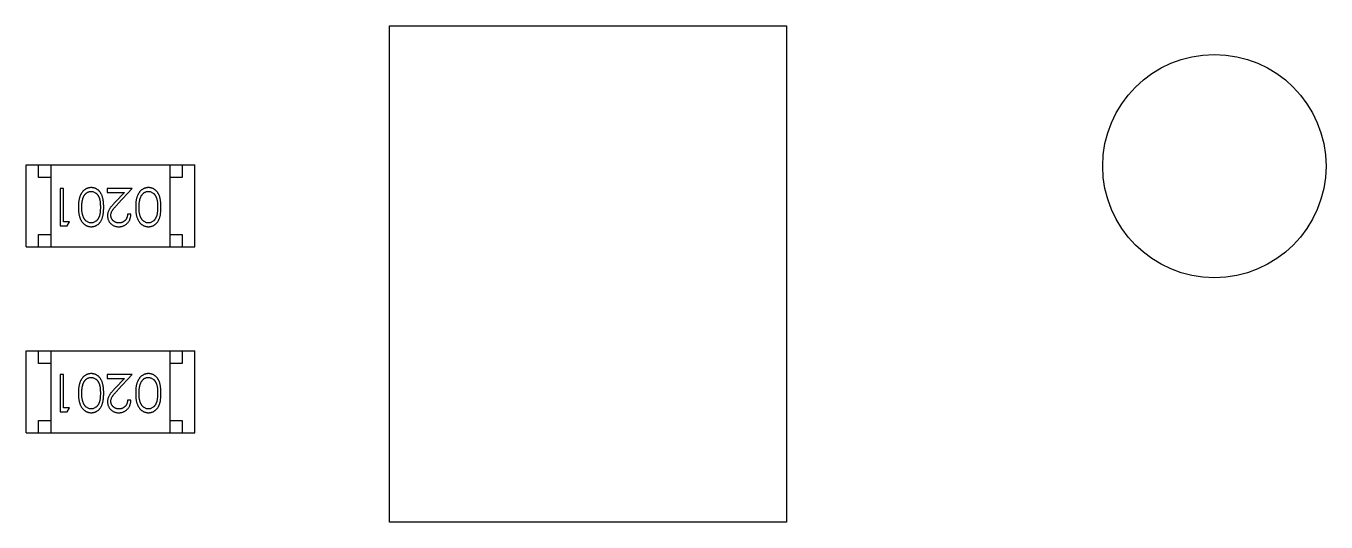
# Model space of a CAD drawing. Header units: millimetres. Extents: x 563 to 681, y 173 to 284.
# Drawn here: x 648.67 to 653.91, y 186.28 to 188.28 of the extents above; entities that cross this region are included whole.
import ezdxf

# ---------------------------------------------------------------- set-up
doc = ezdxf.new("R2010")
doc.units = ezdxf.units.MM
doc.header["$LTSCALE"] = 30.734
doc.layers.get('0').update_dxf_attribs({"linetype": 'CONTINUOUS'})

msp = doc.modelspace()

# ---------------------------------------------------------------- linework, layer by layer
at = {"linetype": 'Continuous'}
for p, q in [((650.1305, 186.2804), (650.1305, 188.2804)), ((650.1305, 188.2804), (651.7305, 188.2804)), ((651.7305, 188.2804), (651.7305, 186.2804)), ((648.6656, 187.3901), (648.6656, 187.7201)), ((648.6656, 187.7201), (649.3456, 187.7201)), ((648.7156, 187.6701), (648.7156, 187.7201)), ((648.7656, 187.7201), (648.7656, 187.3901)), ((649.2456, 187.7201), (649.2456, 187.3901)), ((649.2956, 187.7201), (649.2956, 187.6701)), ((649.3456, 187.3901), (649.3456, 187.7201)), ((648.7656, 187.6701), (648.7156, 187.6701)), ((649.2956, 187.6701), (649.2456, 187.6701)), ((648.8037, 187.6248), (648.8037, 187.4748)), ((648.8172, 187.6248), (648.8037, 187.6248)), ((648.8172, 187.4902), (648.8172, 187.6248)), ((648.9922, 187.6248), (648.9922, 187.6095)), ((649.0941, 187.6248), (648.9922, 187.6248)), ((648.9922, 187.6095), (649.062, 187.6095)), ((649.062, 187.6095), (649.0245, 187.5694)), ((649.036, 187.5628), (649.0941, 187.6248)), ((648.8403, 187.4902), (648.8172, 187.4902)), ((648.8315, 187.4748), (648.8403, 187.4902)), ((649.0884, 187.521), (649.0749, 187.521)), ((648.7156, 187.3901), (648.7156, 187.4401)), ((648.7156, 187.4401), (648.7656, 187.4401)), ((648.8037, 187.4748), (648.8315, 187.4748)), ((649.2456, 187.4401), (649.2956, 187.4401)), ((649.2956, 187.4401), (649.2956, 187.3901)), ((648.6656, 187.3901), (649.3456, 187.3901)), ((648.6656, 186.6401), (648.6656, 186.9701)), ((648.6656, 186.9701), (649.3456, 186.9701)), ((648.7156, 186.9201), (648.7156, 186.9701)), ((648.7656, 186.9701), (648.7656, 186.6401)), ((649.2456, 186.9701), (649.2456, 186.6401)), ((649.2956, 186.9701), (649.2956, 186.9201)), ((649.3456, 186.6401), (649.3456, 186.9701)), ((648.7656, 186.9201), (648.7156, 186.9201)), ((649.2956, 186.9201), (649.2456, 186.9201)), ((648.8037, 186.8748), (648.8037, 186.7248)), ((648.8172, 186.8748), (648.8037, 186.8748)), ((648.8172, 186.7402), (648.8172, 186.8748)), ((648.9922, 186.8748), (648.9922, 186.8595)), ((649.0941, 186.8748), (648.9922, 186.8748)), ((648.9922, 186.8595), (649.062, 186.8595)), ((649.062, 186.8595), (649.0245, 186.8194)), ((649.036, 186.8128), (649.0941, 186.8748)), ((649.0884, 186.771), (649.0749, 186.771)), ((648.8037, 186.7248), (648.8315, 186.7248)), ((648.8403, 186.7402), (648.8172, 186.7402)), ((648.8315, 186.7248), (648.8403, 186.7402)), ((648.7156, 186.6901), (648.7656, 186.6901)), ((648.7156, 186.6401), (648.7156, 186.6901)), ((649.2456, 186.6901), (649.2956, 186.6901)), ((649.2956, 186.6901), (649.2956, 186.6401)), ((648.6656, 186.6401), (649.3456, 186.6401)), ((651.7305, 186.2804), (650.1305, 186.2804))]:
    msp.add_line(p, q, dxfattribs=at)
msp.add_circle((653.4555, 187.7154), 0.45, dxfattribs=at)
for points, knots in [([(648.9286, 187.6287), (648.9274, 187.6287), (648.925, 187.6286), (648.9215, 187.6282), (648.9181, 187.6275), (648.9147, 187.6266), (648.9115, 187.6254), (648.9083, 187.624), (648.9052, 187.6222), (648.9022, 187.6202), (648.8993, 187.618), (648.8965, 187.6154), (648.8939, 187.6127), (648.8915, 187.6096), (648.8893, 187.6063), (648.8872, 187.6027), (648.8853, 187.5989), (648.8835, 187.5949), (648.8819, 187.5905), (648.8806, 187.5857), (648.8794, 187.5806), (648.8784, 187.5752), (648.8777, 187.5694), (648.8772, 187.5632), (648.8769, 187.5567), (648.8768, 187.5522), (648.8768, 187.5499)], [0, 0, 0, 0, 0.033824, 0.067298, 0.10028, 0.133019, 0.165736, 0.198792, 0.232372, 0.266409, 0.301016, 0.336196, 0.371972, 0.408574, 0.446394, 0.485225, 0.525372, 0.567224, 0.611081, 0.65775, 0.70702, 0.759235, 0.814484, 0.873227, 0.934937, 1, 1, 1, 1]), ([(648.896, 187.5875), (648.8963, 187.5886), (648.8971, 187.5906), (648.8984, 187.5936), (648.8999, 187.5963), (648.9015, 187.5988), (648.9033, 187.6011), (648.9051, 187.6033), (648.9071, 187.6052), (648.9099, 187.6074), (648.9136, 187.6098), (648.9183, 187.6118), (648.9232, 187.6131), (648.9265, 187.6132), (648.9281, 187.6133)], [0, 0, 0, 0, 0.075949, 0.148549, 0.218996, 0.286119, 0.351826, 0.416074, 0.478265, 0.540325, 0.660405, 0.774606, 0.887187, 1, 1, 1, 1]), ([(648.9281, 187.6133), (648.9298, 187.6132), (648.9331, 187.6131), (648.938, 187.6117), (648.9427, 187.6097), (648.9465, 187.6073), (648.9493, 187.605), (648.9514, 187.6031), (648.9533, 187.6009), (648.955, 187.5986), (648.9567, 187.5961), (648.9581, 187.5934), (648.9595, 187.5905), (648.9607, 187.5874), (648.9618, 187.584), (648.9628, 187.5802), (648.9635, 187.5761), (648.9642, 187.5715), (648.9647, 187.5666), (648.965, 187.5614), (648.9653, 187.5557), (648.9653, 187.5518), (648.9653, 187.5498)], [0, 0, 0, 0, 0.060034, 0.120278, 0.182348, 0.247919, 0.281641, 0.315701, 0.350322, 0.385703, 0.421819, 0.459196, 0.497866, 0.538301, 0.58121, 0.628183, 0.679403, 0.734699, 0.794074, 0.858416, 0.927049, 1, 1, 1, 1]), ([(648.9787, 187.5499), (648.9787, 187.5523), (648.9787, 187.5569), (648.9784, 187.5637), (648.9779, 187.57), (648.9772, 187.576), (648.9763, 187.5815), (648.9752, 187.5867), (648.9739, 187.5914), (648.9724, 187.5957), (648.9707, 187.5997), (648.9688, 187.6034), (648.9668, 187.6069), (648.9646, 187.6101), (648.9623, 187.6131), (648.9599, 187.6158), (648.9572, 187.6183), (648.9544, 187.6204), (648.9515, 187.6224), (648.9485, 187.6241), (648.9454, 187.6255), (648.9422, 187.6266), (648.9389, 187.6276), (648.9356, 187.6282), (648.9321, 187.6286), (648.9298, 187.6287), (648.9286, 187.6287)], [0, 0, 0, 0, 0.068113, 0.132564, 0.193427, 0.250218, 0.303569, 0.353576, 0.400235, 0.443586, 0.484619, 0.524292, 0.56238, 0.599049, 0.63494, 0.669782, 0.704009, 0.737842, 0.771098, 0.803896, 0.836415, 0.868639, 0.900715, 0.933378, 0.966213, 1, 1, 1, 1]), ([(649.1594, 187.6287), (649.1582, 187.6287), (649.1558, 187.6286), (649.1523, 187.6282), (649.1488, 187.6275), (649.1455, 187.6266), (649.1422, 187.6254), (649.139, 187.624), (649.136, 187.6222), (649.1329, 187.6202), (649.13, 187.618), (649.1273, 187.6154), (649.1247, 187.6127), (649.1223, 187.6096), (649.1201, 187.6063), (649.118, 187.6027), (649.1161, 187.5989), (649.1143, 187.5949), (649.1127, 187.5905), (649.1113, 187.5857), (649.1102, 187.5806), (649.1092, 187.5752), (649.1085, 187.5694), (649.108, 187.5632), (649.1077, 187.5567), (649.1076, 187.5522), (649.1076, 187.5499)], [0, 0, 0, 0, 0.033824, 0.067298, 0.10028, 0.133019, 0.165736, 0.198792, 0.232372, 0.266409, 0.301016, 0.336196, 0.371972, 0.408574, 0.446394, 0.485225, 0.525372, 0.567224, 0.611081, 0.65775, 0.70702, 0.759235, 0.814484, 0.873227, 0.934937, 1, 1, 1, 1]), ([(649.1267, 187.5875), (649.1271, 187.5886), (649.1279, 187.5906), (649.1292, 187.5936), (649.1307, 187.5963), (649.1323, 187.5988), (649.134, 187.6011), (649.1359, 187.6033), (649.1379, 187.6052), (649.1407, 187.6074), (649.1444, 187.6098), (649.1491, 187.6118), (649.1539, 187.6131), (649.1573, 187.6132), (649.1589, 187.6133)], [0, 0, 0, 0, 0.075949, 0.148549, 0.218996, 0.286119, 0.351826, 0.416074, 0.478265, 0.540325, 0.660405, 0.774606, 0.887187, 1, 1, 1, 1]), ([(649.1589, 187.6133), (649.1606, 187.6132), (649.1639, 187.6131), (649.1687, 187.6117), (649.1735, 187.6097), (649.1772, 187.6073), (649.1801, 187.605), (649.1822, 187.6031), (649.184, 187.6009), (649.1858, 187.5986), (649.1875, 187.5961), (649.1889, 187.5934), (649.1903, 187.5905), (649.1915, 187.5874), (649.1926, 187.584), (649.1935, 187.5802), (649.1943, 187.5761), (649.195, 187.5715), (649.1954, 187.5666), (649.1958, 187.5614), (649.196, 187.5557), (649.196, 187.5518), (649.1961, 187.5498)], [0, 0, 0, 0, 0.060034, 0.120278, 0.182348, 0.247919, 0.281641, 0.315701, 0.350322, 0.385703, 0.421819, 0.459196, 0.497866, 0.538301, 0.58121, 0.628183, 0.679403, 0.734699, 0.794074, 0.858416, 0.927049, 1, 1, 1, 1]), ([(649.2095, 187.5499), (649.2095, 187.5523), (649.2095, 187.5569), (649.2092, 187.5637), (649.2087, 187.57), (649.2079, 187.576), (649.207, 187.5815), (649.206, 187.5867), (649.2047, 187.5914), (649.2032, 187.5957), (649.2015, 187.5997), (649.1996, 187.6034), (649.1976, 187.6069), (649.1954, 187.6101), (649.1931, 187.6131), (649.1906, 187.6158), (649.188, 187.6183), (649.1852, 187.6204), (649.1823, 187.6224), (649.1793, 187.6241), (649.1762, 187.6255), (649.173, 187.6266), (649.1697, 187.6276), (649.1663, 187.6282), (649.1629, 187.6286), (649.1605, 187.6287), (649.1594, 187.6287)], [0, 0, 0, 0, 0.068113, 0.132564, 0.193427, 0.250218, 0.303569, 0.353576, 0.400235, 0.443586, 0.484619, 0.524292, 0.56238, 0.599049, 0.63494, 0.669782, 0.704009, 0.737842, 0.771098, 0.803896, 0.836415, 0.868639, 0.900715, 0.933378, 0.966213, 1, 1, 1, 1]), ([(648.8768, 187.5499), (648.8768, 187.5476), (648.8769, 187.5431), (648.8772, 187.5365), (648.8777, 187.5303), (648.8785, 187.5245), (648.8794, 187.519), (648.8806, 187.5139), (648.882, 187.5091), (648.8836, 187.5047), (648.8854, 187.5006), (648.8873, 187.4968), (648.8894, 187.4932), (648.8917, 187.4899), (648.8941, 187.4869), (648.8967, 187.4841), (648.8994, 187.4816), (648.9023, 187.4794), (648.9052, 187.4774), (648.9083, 187.4757), (648.9115, 187.4742), (648.9148, 187.4731), (648.9181, 187.4721), (648.9215, 187.4715), (648.925, 187.4711), (648.9274, 187.471), (648.9286, 187.471)], [0, 0, 0, 0, 0.065278, 0.127205, 0.186168, 0.241675, 0.294115, 0.343609, 0.390387, 0.434463, 0.476646, 0.517002, 0.555936, 0.593716, 0.630057, 0.665601, 0.700745, 0.734917, 0.768681, 0.802087, 0.834849, 0.867433, 0.900138, 0.932806, 0.966212, 1, 1, 1, 1]), ([(648.8903, 187.5498), (648.8903, 187.5516), (648.8903, 187.5552), (648.8906, 187.5604), (648.8911, 187.5654), (648.8916, 187.5702), (648.8925, 187.5749), (648.8934, 187.5793), (648.8946, 187.5835), (648.8955, 187.5862), (648.896, 187.5875)], [0, 0, 0, 0, 0.141157, 0.277773, 0.409244, 0.535676, 0.657497, 0.775458, 0.889412, 1, 1, 1, 1]), ([(648.9281, 187.4864), (648.9265, 187.4865), (648.9232, 187.4866), (648.9184, 187.4879), (648.9137, 187.49), (648.91, 187.4924), (648.9071, 187.4946), (648.905, 187.4967), (648.9031, 187.4989), (648.9013, 187.5014), (648.8996, 187.5041), (648.898, 187.507), (648.8966, 187.5102), (648.8953, 187.5136), (648.8941, 187.5173), (648.893, 187.5212), (648.8922, 187.5254), (648.8915, 187.5298), (648.891, 187.5344), (648.8905, 187.5393), (648.8904, 187.5445), (648.8903, 187.548), (648.8903, 187.5498)], [0, 0, 0, 0, 0.059689, 0.119507, 0.181075, 0.246162, 0.279894, 0.314468, 0.350403, 0.387474, 0.426147, 0.466624, 0.508745, 0.553328, 0.600058, 0.649177, 0.700552, 0.754894, 0.811825, 0.871514, 0.934319, 1, 1, 1, 1]), ([(648.9653, 187.5498), (648.9653, 187.5478), (648.9653, 187.5439), (648.965, 187.5383), (648.9647, 187.533), (648.9641, 187.5281), (648.9636, 187.5235), (648.9627, 187.5194), (648.9618, 187.5156), (648.9607, 187.5122), (648.9595, 187.5091), (648.9581, 187.5062), (648.9566, 187.5035), (648.955, 187.501), (648.9532, 187.4987), (648.9514, 187.4966), (648.9493, 187.4946), (648.9465, 187.4924), (648.9427, 187.49), (648.938, 187.4879), (648.9331, 187.4866), (648.9298, 187.4865), (648.9281, 187.4864)], [0, 0, 0, 0, 0.073302, 0.142286, 0.206253, 0.266017, 0.321612, 0.372532, 0.419497, 0.462398, 0.502825, 0.541489, 0.579034, 0.615143, 0.650298, 0.684912, 0.718701, 0.752189, 0.817245, 0.879117, 0.939613, 1, 1, 1, 1]), ([(648.9286, 187.471), (648.9298, 187.471), (648.9321, 187.471), (648.9356, 187.4715), (648.9389, 187.4721), (648.9422, 187.4731), (648.9454, 187.4742), (648.9486, 187.4757), (648.9516, 187.4774), (648.9545, 187.4793), (648.9573, 187.4816), (648.96, 187.484), (648.9625, 187.4867), (648.9648, 187.4897), (648.967, 187.4929), (648.969, 187.4963), (648.9708, 187.5), (648.9725, 187.504), (648.974, 187.5083), (648.9752, 187.513), (648.9764, 187.5181), (648.9772, 187.5237), (648.9779, 187.5296), (648.9784, 187.536), (648.9787, 187.5428), (648.9787, 187.5475), (648.9787, 187.5499)], [0, 0, 0, 0, 0.033742, 0.066533, 0.099153, 0.13154, 0.164087, 0.196563, 0.229707, 0.263315, 0.297504, 0.331686, 0.366482, 0.4021, 0.438958, 0.476748, 0.515985, 0.556589, 0.599519, 0.645765, 0.695487, 0.748721, 0.805687, 0.866754, 0.931405, 1, 1, 1, 1]), ([(649.0245, 187.5694), (649.023, 187.5679), (649.0203, 187.5649), (649.0163, 187.5605), (649.0128, 187.5564), (649.0096, 187.5525), (649.0067, 187.5489), (649.0042, 187.5455), (649.0021, 187.5424), (648.9998, 187.5385), (648.9975, 187.5338), (648.9956, 187.5279), (648.9943, 187.5218), (648.9942, 187.5177), (648.9941, 187.5156)], [0, 0, 0, 0, 0.09953, 0.192079, 0.277712, 0.357454, 0.429648, 0.495771, 0.555538, 0.608657, 0.707578, 0.804328, 0.901298, 1, 1, 1, 1]), ([(649.0076, 187.5168), (649.0077, 187.5184), (649.0078, 187.5216), (649.0088, 187.5264), (649.0105, 187.5311), (649.0125, 187.5349), (649.0145, 187.538), (649.0164, 187.5407), (649.0188, 187.5436), (649.0214, 187.5469), (649.0245, 187.5504), (649.028, 187.5543), (649.0318, 187.5584), (649.0345, 187.5613), (649.036, 187.5628)], [0, 0, 0, 0, 0.088014, 0.174976, 0.2638, 0.355443, 0.406413, 0.465519, 0.533076, 0.609353, 0.693899, 0.787171, 0.889197, 1, 1, 1, 1]), ([(649.1076, 187.5499), (649.1076, 187.5476), (649.1077, 187.5431), (649.108, 187.5365), (649.1085, 187.5303), (649.1092, 187.5245), (649.1102, 187.519), (649.1114, 187.5139), (649.1128, 187.5091), (649.1144, 187.5047), (649.1162, 187.5006), (649.1181, 187.4968), (649.1202, 187.4932), (649.1224, 187.4899), (649.1249, 187.4869), (649.1274, 187.4841), (649.1302, 187.4816), (649.133, 187.4794), (649.136, 187.4774), (649.1391, 187.4757), (649.1423, 187.4742), (649.1455, 187.4731), (649.1489, 187.4721), (649.1523, 187.4715), (649.1558, 187.4711), (649.1582, 187.471), (649.1594, 187.471)], [0, 0, 0, 0, 0.065278, 0.127205, 0.186168, 0.241675, 0.294115, 0.343609, 0.390387, 0.434463, 0.476646, 0.517002, 0.555936, 0.593716, 0.630057, 0.665601, 0.700745, 0.734917, 0.768681, 0.802087, 0.834849, 0.867433, 0.900138, 0.932806, 0.966212, 1, 1, 1, 1]), ([(649.1211, 187.5498), (649.1211, 187.5516), (649.1211, 187.5552), (649.1214, 187.5604), (649.1218, 187.5654), (649.1224, 187.5702), (649.1232, 187.5749), (649.1242, 187.5793), (649.1254, 187.5835), (649.1263, 187.5862), (649.1267, 187.5875)], [0, 0, 0, 0, 0.141157, 0.277773, 0.409244, 0.535676, 0.657497, 0.775458, 0.889412, 1, 1, 1, 1]), ([(649.1589, 187.4864), (649.1573, 187.4865), (649.154, 187.4866), (649.1491, 187.4879), (649.1445, 187.49), (649.1407, 187.4924), (649.1379, 187.4946), (649.1358, 187.4967), (649.1339, 187.4989), (649.1321, 187.5014), (649.1304, 187.5041), (649.1288, 187.507), (649.1274, 187.5102), (649.126, 187.5136), (649.1249, 187.5173), (649.1238, 187.5212), (649.123, 187.5254), (649.1223, 187.5298), (649.1218, 187.5344), (649.1213, 187.5393), (649.1211, 187.5445), (649.1211, 187.548), (649.1211, 187.5498)], [0, 0, 0, 0, 0.059689, 0.119507, 0.181075, 0.246162, 0.279894, 0.314468, 0.350403, 0.387474, 0.426147, 0.466624, 0.508745, 0.553328, 0.600058, 0.649177, 0.700552, 0.754894, 0.811825, 0.871514, 0.934319, 1, 1, 1, 1]), ([(649.1961, 187.5498), (649.196, 187.5478), (649.196, 187.5439), (649.1958, 187.5383), (649.1954, 187.533), (649.1949, 187.5281), (649.1943, 187.5235), (649.1935, 187.5194), (649.1926, 187.5156), (649.1915, 187.5122), (649.1902, 187.5091), (649.1889, 187.5062), (649.1874, 187.5035), (649.1858, 187.501), (649.184, 187.4987), (649.1821, 187.4966), (649.1801, 187.4946), (649.1772, 187.4924), (649.1735, 187.49), (649.1688, 187.4879), (649.1639, 187.4866), (649.1606, 187.4865), (649.1589, 187.4864)], [0, 0, 0, 0, 0.073302, 0.142286, 0.206253, 0.266017, 0.321612, 0.372532, 0.419497, 0.462398, 0.502825, 0.541489, 0.579034, 0.615143, 0.650298, 0.684912, 0.718701, 0.752189, 0.817245, 0.879117, 0.939613, 1, 1, 1, 1]), ([(649.1594, 187.471), (649.1605, 187.471), (649.1629, 187.471), (649.1663, 187.4715), (649.1697, 187.4721), (649.173, 187.4731), (649.1762, 187.4742), (649.1793, 187.4757), (649.1824, 187.4774), (649.1853, 187.4793), (649.1881, 187.4816), (649.1908, 187.484), (649.1932, 187.4867), (649.1956, 187.4897), (649.1977, 187.4929), (649.1998, 187.4963), (649.2016, 187.5), (649.2032, 187.504), (649.2047, 187.5083), (649.206, 187.513), (649.2071, 187.5181), (649.208, 187.5237), (649.2087, 187.5296), (649.2092, 187.536), (649.2095, 187.5428), (649.2095, 187.5475), (649.2095, 187.5499)], [0, 0, 0, 0, 0.033742, 0.066533, 0.099153, 0.13154, 0.164087, 0.196563, 0.229707, 0.263315, 0.297504, 0.331686, 0.366482, 0.4021, 0.438958, 0.476748, 0.515985, 0.556589, 0.599519, 0.645765, 0.695487, 0.748721, 0.805687, 0.866754, 0.931405, 1, 1, 1, 1]), ([(648.9941, 187.5156), (648.9942, 187.5141), (648.9943, 187.5112), (648.9948, 187.5069), (648.9958, 187.5027), (648.9972, 187.4987), (648.999, 187.4949), (649.0011, 187.4912), (649.0037, 187.4876), (649.0066, 187.4842), (649.0098, 187.4811), (649.0134, 187.4784), (649.0171, 187.4761), (649.0211, 187.4742), (649.0254, 187.4728), (649.0298, 187.4718), (649.0346, 187.4711), (649.0378, 187.471), (649.0394, 187.471)], [0, 0, 0, 0, 0.06271, 0.123347, 0.183401, 0.242828, 0.302097, 0.36242, 0.423725, 0.487032, 0.550491, 0.612709, 0.674265, 0.73617, 0.799211, 0.863483, 0.930525, 1, 1, 1, 1]), ([(649.0401, 187.4864), (649.039, 187.4864), (649.0368, 187.4865), (649.0336, 187.4869), (649.0305, 187.4876), (649.0275, 187.4886), (649.0247, 187.4898), (649.022, 187.4914), (649.0194, 187.4932), (649.017, 187.4953), (649.0148, 187.4976), (649.0129, 187.5), (649.0112, 187.5025), (649.0099, 187.5052), (649.0089, 187.5079), (649.0081, 187.5108), (649.0077, 187.5137), (649.0076, 187.5158), (649.0076, 187.5168)], [0, 0, 0, 0, 0.068027, 0.133505, 0.19695, 0.26027, 0.322741, 0.384982, 0.448465, 0.513424, 0.578224, 0.640011, 0.700094, 0.760067, 0.819012, 0.877878, 0.938035, 1, 1, 1, 1]), ([(649.0394, 187.471), (649.0411, 187.471), (649.0444, 187.4711), (649.0492, 187.4718), (649.0539, 187.4729), (649.0583, 187.4744), (649.0625, 187.4764), (649.0665, 187.4788), (649.0704, 187.4817), (649.0739, 187.485), (649.0772, 187.4886), (649.08, 187.4925), (649.0825, 187.4967), (649.0845, 187.5011), (649.0861, 187.5057), (649.0873, 187.5106), (649.0881, 187.5157), (649.0883, 187.5192), (649.0884, 187.521)], [0, 0, 0, 0, 0.06445, 0.126725, 0.187421, 0.247417, 0.306749, 0.366595, 0.427749, 0.490235, 0.553031, 0.614805, 0.676505, 0.738096, 0.801021, 0.864897, 0.931209, 1, 1, 1, 1]), ([(649.0749, 187.521), (649.0748, 187.5197), (649.0745, 187.5171), (649.0738, 187.5133), (649.0728, 187.5097), (649.0716, 187.5064), (649.0701, 187.5033), (649.0683, 187.5005), (649.0664, 187.4978), (649.0641, 187.4954), (649.0616, 187.4933), (649.059, 187.4914), (649.0562, 187.4899), (649.0533, 187.4886), (649.0502, 187.4876), (649.047, 187.4869), (649.0436, 187.4865), (649.0413, 187.4864), (649.0401, 187.4864)], [0, 0, 0, 0, 0.073648, 0.143686, 0.210962, 0.275557, 0.338064, 0.399311, 0.4594, 0.51934, 0.579024, 0.637809, 0.695959, 0.754122, 0.813113, 0.873453, 0.935561, 1, 1, 1, 1]), ([(648.9286, 186.8787), (648.9274, 186.8787), (648.925, 186.8786), (648.9215, 186.8782), (648.9181, 186.8775), (648.9147, 186.8766), (648.9115, 186.8754), (648.9083, 186.874), (648.9052, 186.8722), (648.9022, 186.8702), (648.8993, 186.868), (648.8965, 186.8654), (648.8939, 186.8627), (648.8915, 186.8596), (648.8893, 186.8563), (648.8872, 186.8527), (648.8853, 186.8489), (648.8835, 186.8449), (648.8819, 186.8405), (648.8806, 186.8357), (648.8794, 186.8306), (648.8784, 186.8252), (648.8777, 186.8194), (648.8772, 186.8132), (648.8769, 186.8067), (648.8768, 186.8022), (648.8768, 186.7999)], [0, 0, 0, 0, 0.033824, 0.067298, 0.10028, 0.133019, 0.165736, 0.198792, 0.232372, 0.266409, 0.301016, 0.336196, 0.371972, 0.408574, 0.446394, 0.485225, 0.525372, 0.567224, 0.611081, 0.65775, 0.70702, 0.759235, 0.814484, 0.873227, 0.934937, 1, 1, 1, 1]), ([(648.896, 186.8375), (648.8963, 186.8386), (648.8971, 186.8406), (648.8984, 186.8436), (648.8999, 186.8463), (648.9015, 186.8488), (648.9033, 186.8511), (648.9051, 186.8533), (648.9071, 186.8552), (648.9099, 186.8574), (648.9136, 186.8598), (648.9183, 186.8618), (648.9232, 186.8631), (648.9265, 186.8632), (648.9281, 186.8633)], [0, 0, 0, 0, 0.075949, 0.148549, 0.218996, 0.286119, 0.351826, 0.416074, 0.478265, 0.540325, 0.660405, 0.774606, 0.887187, 1, 1, 1, 1]), ([(648.9281, 186.8633), (648.9298, 186.8632), (648.9331, 186.8631), (648.938, 186.8617), (648.9427, 186.8597), (648.9465, 186.8573), (648.9493, 186.855), (648.9514, 186.8531), (648.9533, 186.8509), (648.955, 186.8486), (648.9567, 186.8461), (648.9581, 186.8434), (648.9595, 186.8405), (648.9607, 186.8374), (648.9618, 186.834), (648.9628, 186.8302), (648.9635, 186.8261), (648.9642, 186.8215), (648.9647, 186.8166), (648.965, 186.8114), (648.9653, 186.8057), (648.9653, 186.8018), (648.9653, 186.7998)], [0, 0, 0, 0, 0.060034, 0.120278, 0.182348, 0.247919, 0.281641, 0.315701, 0.350322, 0.385703, 0.421819, 0.459196, 0.497866, 0.538301, 0.58121, 0.628183, 0.679403, 0.734699, 0.794074, 0.858416, 0.927049, 1, 1, 1, 1]), ([(648.9787, 186.7999), (648.9787, 186.8023), (648.9787, 186.8069), (648.9784, 186.8137), (648.9779, 186.82), (648.9772, 186.826), (648.9763, 186.8315), (648.9752, 186.8367), (648.9739, 186.8414), (648.9724, 186.8457), (648.9707, 186.8497), (648.9688, 186.8534), (648.9668, 186.8569), (648.9646, 186.8601), (648.9623, 186.8631), (648.9599, 186.8658), (648.9572, 186.8683), (648.9544, 186.8704), (648.9515, 186.8724), (648.9485, 186.8741), (648.9454, 186.8755), (648.9422, 186.8766), (648.9389, 186.8776), (648.9356, 186.8782), (648.9321, 186.8786), (648.9298, 186.8787), (648.9286, 186.8787)], [0, 0, 0, 0, 0.068113, 0.132564, 0.193427, 0.250218, 0.303569, 0.353576, 0.400235, 0.443586, 0.484619, 0.524292, 0.56238, 0.599049, 0.63494, 0.669782, 0.704009, 0.737842, 0.771098, 0.803896, 0.836415, 0.868639, 0.900715, 0.933378, 0.966213, 1, 1, 1, 1]), ([(649.1594, 186.8787), (649.1582, 186.8787), (649.1558, 186.8786), (649.1523, 186.8782), (649.1488, 186.8775), (649.1455, 186.8766), (649.1422, 186.8754), (649.139, 186.874), (649.136, 186.8722), (649.1329, 186.8702), (649.13, 186.868), (649.1273, 186.8654), (649.1247, 186.8627), (649.1223, 186.8596), (649.1201, 186.8563), (649.118, 186.8527), (649.1161, 186.8489), (649.1143, 186.8449), (649.1127, 186.8405), (649.1113, 186.8357), (649.1102, 186.8306), (649.1092, 186.8252), (649.1085, 186.8194), (649.108, 186.8132), (649.1077, 186.8067), (649.1076, 186.8022), (649.1076, 186.7999)], [0, 0, 0, 0, 0.033824, 0.067298, 0.10028, 0.133019, 0.165736, 0.198792, 0.232372, 0.266409, 0.301016, 0.336196, 0.371972, 0.408574, 0.446394, 0.485225, 0.525372, 0.567224, 0.611081, 0.65775, 0.70702, 0.759235, 0.814484, 0.873227, 0.934937, 1, 1, 1, 1]), ([(649.1267, 186.8375), (649.1271, 186.8386), (649.1279, 186.8406), (649.1292, 186.8436), (649.1307, 186.8463), (649.1323, 186.8488), (649.134, 186.8511), (649.1359, 186.8533), (649.1379, 186.8552), (649.1407, 186.8574), (649.1444, 186.8598), (649.1491, 186.8618), (649.1539, 186.8631), (649.1573, 186.8632), (649.1589, 186.8633)], [0, 0, 0, 0, 0.075949, 0.148549, 0.218996, 0.286119, 0.351826, 0.416074, 0.478265, 0.540325, 0.660405, 0.774606, 0.887187, 1, 1, 1, 1]), ([(649.1589, 186.8633), (649.1606, 186.8632), (649.1639, 186.8631), (649.1687, 186.8617), (649.1735, 186.8597), (649.1772, 186.8573), (649.1801, 186.855), (649.1822, 186.8531), (649.184, 186.8509), (649.1858, 186.8486), (649.1875, 186.8461), (649.1889, 186.8434), (649.1903, 186.8405), (649.1915, 186.8374), (649.1926, 186.834), (649.1935, 186.8302), (649.1943, 186.8261), (649.195, 186.8215), (649.1954, 186.8166), (649.1958, 186.8114), (649.196, 186.8057), (649.196, 186.8018), (649.1961, 186.7998)], [0, 0, 0, 0, 0.060034, 0.120278, 0.182348, 0.247919, 0.281641, 0.315701, 0.350322, 0.385703, 0.421819, 0.459196, 0.497866, 0.538301, 0.58121, 0.628183, 0.679403, 0.734699, 0.794074, 0.858416, 0.927049, 1, 1, 1, 1]), ([(649.2095, 186.7999), (649.2095, 186.8023), (649.2095, 186.8069), (649.2092, 186.8137), (649.2087, 186.82), (649.2079, 186.826), (649.207, 186.8315), (649.206, 186.8367), (649.2047, 186.8414), (649.2032, 186.8457), (649.2015, 186.8497), (649.1996, 186.8534), (649.1976, 186.8569), (649.1954, 186.8601), (649.1931, 186.8631), (649.1906, 186.8658), (649.188, 186.8683), (649.1852, 186.8704), (649.1823, 186.8724), (649.1793, 186.8741), (649.1762, 186.8755), (649.173, 186.8766), (649.1697, 186.8776), (649.1663, 186.8782), (649.1629, 186.8786), (649.1605, 186.8787), (649.1594, 186.8787)], [0, 0, 0, 0, 0.068113, 0.132564, 0.193427, 0.250218, 0.303569, 0.353576, 0.400235, 0.443586, 0.484619, 0.524292, 0.56238, 0.599049, 0.63494, 0.669782, 0.704009, 0.737842, 0.771098, 0.803896, 0.836415, 0.868639, 0.900715, 0.933378, 0.966213, 1, 1, 1, 1]), ([(648.8903, 186.7998), (648.8903, 186.8016), (648.8903, 186.8052), (648.8906, 186.8104), (648.8911, 186.8154), (648.8916, 186.8202), (648.8925, 186.8249), (648.8934, 186.8293), (648.8946, 186.8335), (648.8955, 186.8362), (648.896, 186.8375)], [0, 0, 0, 0, 0.141157, 0.277773, 0.409244, 0.535676, 0.657497, 0.775458, 0.889412, 1, 1, 1, 1]), ([(649.0245, 186.8194), (649.023, 186.8179), (649.0203, 186.8149), (649.0163, 186.8105), (649.0128, 186.8064), (649.0096, 186.8025), (649.0067, 186.7989), (649.0042, 186.7955), (649.0021, 186.7924), (648.9998, 186.7885), (648.9975, 186.7838), (648.9956, 186.7779), (648.9943, 186.7718), (648.9942, 186.7677), (648.9941, 186.7656)], [0, 0, 0, 0, 0.09953, 0.192079, 0.277712, 0.357454, 0.429648, 0.495771, 0.555538, 0.608657, 0.707578, 0.804328, 0.901298, 1, 1, 1, 1]), ([(649.0076, 186.7668), (649.0077, 186.7684), (649.0078, 186.7716), (649.0088, 186.7764), (649.0105, 186.7811), (649.0125, 186.7849), (649.0145, 186.788), (649.0164, 186.7907), (649.0188, 186.7936), (649.0214, 186.7969), (649.0245, 186.8004), (649.028, 186.8043), (649.0318, 186.8084), (649.0345, 186.8113), (649.036, 186.8128)], [0, 0, 0, 0, 0.088014, 0.174976, 0.2638, 0.355443, 0.406413, 0.465519, 0.533076, 0.609353, 0.693899, 0.787171, 0.889197, 1, 1, 1, 1]), ([(649.1211, 186.7998), (649.1211, 186.8016), (649.1211, 186.8052), (649.1214, 186.8104), (649.1218, 186.8154), (649.1224, 186.8202), (649.1232, 186.8249), (649.1242, 186.8293), (649.1254, 186.8335), (649.1263, 186.8362), (649.1267, 186.8375)], [0, 0, 0, 0, 0.141157, 0.277773, 0.409244, 0.535676, 0.657497, 0.775458, 0.889412, 1, 1, 1, 1]), ([(648.8768, 186.7999), (648.8768, 186.7976), (648.8769, 186.7931), (648.8772, 186.7865), (648.8777, 186.7803), (648.8785, 186.7745), (648.8794, 186.769), (648.8806, 186.7639), (648.882, 186.7591), (648.8836, 186.7547), (648.8854, 186.7506), (648.8873, 186.7468), (648.8894, 186.7432), (648.8917, 186.7399), (648.8941, 186.7369), (648.8967, 186.7341), (648.8994, 186.7316), (648.9023, 186.7294), (648.9052, 186.7274), (648.9083, 186.7257), (648.9115, 186.7242), (648.9148, 186.7231), (648.9181, 186.7221), (648.9215, 186.7215), (648.925, 186.7211), (648.9274, 186.721), (648.9286, 186.721)], [0, 0, 0, 0, 0.065278, 0.127205, 0.186168, 0.241675, 0.294115, 0.343609, 0.390387, 0.434463, 0.476646, 0.517002, 0.555936, 0.593716, 0.630057, 0.665601, 0.700745, 0.734917, 0.768681, 0.802087, 0.834849, 0.867433, 0.900138, 0.932806, 0.966212, 1, 1, 1, 1]), ([(648.9281, 186.7364), (648.9265, 186.7365), (648.9232, 186.7366), (648.9184, 186.7379), (648.9137, 186.74), (648.91, 186.7424), (648.9071, 186.7446), (648.905, 186.7467), (648.9031, 186.7489), (648.9013, 186.7514), (648.8996, 186.7541), (648.898, 186.757), (648.8966, 186.7602), (648.8953, 186.7636), (648.8941, 186.7673), (648.893, 186.7712), (648.8922, 186.7754), (648.8915, 186.7798), (648.891, 186.7844), (648.8905, 186.7893), (648.8904, 186.7945), (648.8903, 186.798), (648.8903, 186.7998)], [0, 0, 0, 0, 0.059689, 0.119507, 0.181075, 0.246162, 0.279894, 0.314468, 0.350403, 0.387474, 0.426147, 0.466624, 0.508745, 0.553328, 0.600058, 0.649177, 0.700552, 0.754894, 0.811825, 0.871514, 0.934319, 1, 1, 1, 1]), ([(648.9653, 186.7998), (648.9653, 186.7978), (648.9653, 186.7939), (648.965, 186.7883), (648.9647, 186.783), (648.9641, 186.7781), (648.9636, 186.7735), (648.9627, 186.7694), (648.9618, 186.7656), (648.9607, 186.7622), (648.9595, 186.7591), (648.9581, 186.7562), (648.9566, 186.7535), (648.955, 186.751), (648.9532, 186.7487), (648.9514, 186.7466), (648.9493, 186.7446), (648.9465, 186.7424), (648.9427, 186.74), (648.938, 186.7379), (648.9331, 186.7366), (648.9298, 186.7365), (648.9281, 186.7364)], [0, 0, 0, 0, 0.073302, 0.142286, 0.206253, 0.266017, 0.321612, 0.372532, 0.419497, 0.462398, 0.502825, 0.541489, 0.579034, 0.615143, 0.650298, 0.684912, 0.718701, 0.752189, 0.817245, 0.879117, 0.939613, 1, 1, 1, 1]), ([(648.9286, 186.721), (648.9298, 186.721), (648.9321, 186.721), (648.9356, 186.7215), (648.9389, 186.7221), (648.9422, 186.7231), (648.9454, 186.7242), (648.9486, 186.7257), (648.9516, 186.7274), (648.9545, 186.7293), (648.9573, 186.7316), (648.96, 186.734), (648.9625, 186.7367), (648.9648, 186.7397), (648.967, 186.7429), (648.969, 186.7463), (648.9708, 186.75), (648.9725, 186.754), (648.974, 186.7583), (648.9752, 186.763), (648.9764, 186.7681), (648.9772, 186.7737), (648.9779, 186.7796), (648.9784, 186.786), (648.9787, 186.7928), (648.9787, 186.7975), (648.9787, 186.7999)], [0, 0, 0, 0, 0.033742, 0.066533, 0.099153, 0.13154, 0.164087, 0.196563, 0.229707, 0.263315, 0.297504, 0.331686, 0.366482, 0.4021, 0.438958, 0.476748, 0.515985, 0.556589, 0.599519, 0.645765, 0.695487, 0.748721, 0.805687, 0.866754, 0.931405, 1, 1, 1, 1]), ([(648.9941, 186.7656), (648.9942, 186.7641), (648.9943, 186.7612), (648.9948, 186.7569), (648.9958, 186.7527), (648.9972, 186.7487), (648.999, 186.7449), (649.0011, 186.7412), (649.0037, 186.7376), (649.0066, 186.7342), (649.0098, 186.7311), (649.0134, 186.7284), (649.0171, 186.7261), (649.0211, 186.7242), (649.0254, 186.7228), (649.0298, 186.7218), (649.0346, 186.7211), (649.0378, 186.721), (649.0394, 186.721)], [0, 0, 0, 0, 0.06271, 0.123347, 0.183401, 0.242828, 0.302097, 0.36242, 0.423725, 0.487032, 0.550491, 0.612709, 0.674265, 0.73617, 0.799211, 0.863483, 0.930525, 1, 1, 1, 1]), ([(649.0401, 186.7364), (649.039, 186.7364), (649.0368, 186.7365), (649.0336, 186.7369), (649.0305, 186.7376), (649.0275, 186.7386), (649.0247, 186.7398), (649.022, 186.7414), (649.0194, 186.7432), (649.017, 186.7453), (649.0148, 186.7476), (649.0129, 186.75), (649.0112, 186.7525), (649.0099, 186.7552), (649.0089, 186.7579), (649.0081, 186.7608), (649.0077, 186.7637), (649.0076, 186.7658), (649.0076, 186.7668)], [0, 0, 0, 0, 0.068027, 0.133505, 0.19695, 0.26027, 0.322741, 0.384982, 0.448465, 0.513424, 0.578224, 0.640011, 0.700094, 0.760067, 0.819012, 0.877878, 0.938035, 1, 1, 1, 1]), ([(649.0394, 186.721), (649.0411, 186.721), (649.0444, 186.7211), (649.0492, 186.7218), (649.0539, 186.7229), (649.0583, 186.7244), (649.0625, 186.7264), (649.0665, 186.7288), (649.0704, 186.7317), (649.0739, 186.735), (649.0772, 186.7386), (649.08, 186.7425), (649.0825, 186.7467), (649.0845, 186.7511), (649.0861, 186.7557), (649.0873, 186.7606), (649.0881, 186.7657), (649.0883, 186.7692), (649.0884, 186.771)], [0, 0, 0, 0, 0.06445, 0.126725, 0.187421, 0.247417, 0.306749, 0.366595, 0.427749, 0.490235, 0.553031, 0.614805, 0.676505, 0.738096, 0.801021, 0.864897, 0.931209, 1, 1, 1, 1]), ([(649.0749, 186.771), (649.0748, 186.7697), (649.0745, 186.7671), (649.0738, 186.7633), (649.0728, 186.7597), (649.0716, 186.7564), (649.0701, 186.7533), (649.0683, 186.7505), (649.0664, 186.7478), (649.0641, 186.7454), (649.0616, 186.7433), (649.059, 186.7414), (649.0562, 186.7399), (649.0533, 186.7386), (649.0502, 186.7376), (649.047, 186.7369), (649.0436, 186.7365), (649.0413, 186.7364), (649.0401, 186.7364)], [0, 0, 0, 0, 0.073648, 0.143686, 0.210962, 0.275557, 0.338064, 0.399311, 0.4594, 0.51934, 0.579024, 0.637809, 0.695959, 0.754122, 0.813113, 0.873453, 0.935561, 1, 1, 1, 1]), ([(649.1076, 186.7999), (649.1076, 186.7976), (649.1077, 186.7931), (649.108, 186.7865), (649.1085, 186.7803), (649.1092, 186.7745), (649.1102, 186.769), (649.1114, 186.7639), (649.1128, 186.7591), (649.1144, 186.7547), (649.1162, 186.7506), (649.1181, 186.7468), (649.1202, 186.7432), (649.1224, 186.7399), (649.1249, 186.7369), (649.1274, 186.7341), (649.1302, 186.7316), (649.133, 186.7294), (649.136, 186.7274), (649.1391, 186.7257), (649.1423, 186.7242), (649.1455, 186.7231), (649.1489, 186.7221), (649.1523, 186.7215), (649.1558, 186.7211), (649.1582, 186.721), (649.1594, 186.721)], [0, 0, 0, 0, 0.065278, 0.127205, 0.186168, 0.241675, 0.294115, 0.343609, 0.390387, 0.434463, 0.476646, 0.517002, 0.555936, 0.593716, 0.630057, 0.665601, 0.700745, 0.734917, 0.768681, 0.802087, 0.834849, 0.867433, 0.900138, 0.932806, 0.966212, 1, 1, 1, 1]), ([(649.1589, 186.7364), (649.1573, 186.7365), (649.154, 186.7366), (649.1491, 186.7379), (649.1445, 186.74), (649.1407, 186.7424), (649.1379, 186.7446), (649.1358, 186.7467), (649.1339, 186.7489), (649.1321, 186.7514), (649.1304, 186.7541), (649.1288, 186.757), (649.1274, 186.7602), (649.126, 186.7636), (649.1249, 186.7673), (649.1238, 186.7712), (649.123, 186.7754), (649.1223, 186.7798), (649.1218, 186.7844), (649.1213, 186.7893), (649.1211, 186.7945), (649.1211, 186.798), (649.1211, 186.7998)], [0, 0, 0, 0, 0.059689, 0.119507, 0.181075, 0.246162, 0.279894, 0.314468, 0.350403, 0.387474, 0.426147, 0.466624, 0.508745, 0.553328, 0.600058, 0.649177, 0.700552, 0.754894, 0.811825, 0.871514, 0.934319, 1, 1, 1, 1]), ([(649.1961, 186.7998), (649.196, 186.7978), (649.196, 186.7939), (649.1958, 186.7883), (649.1954, 186.783), (649.1949, 186.7781), (649.1943, 186.7735), (649.1935, 186.7694), (649.1926, 186.7656), (649.1915, 186.7622), (649.1902, 186.7591), (649.1889, 186.7562), (649.1874, 186.7535), (649.1858, 186.751), (649.184, 186.7487), (649.1821, 186.7466), (649.1801, 186.7446), (649.1772, 186.7424), (649.1735, 186.74), (649.1688, 186.7379), (649.1639, 186.7366), (649.1606, 186.7365), (649.1589, 186.7364)], [0, 0, 0, 0, 0.073302, 0.142286, 0.206253, 0.266017, 0.321612, 0.372532, 0.419497, 0.462398, 0.502825, 0.541489, 0.579034, 0.615143, 0.650298, 0.684912, 0.718701, 0.752189, 0.817245, 0.879117, 0.939613, 1, 1, 1, 1]), ([(649.1594, 186.721), (649.1605, 186.721), (649.1629, 186.721), (649.1663, 186.7215), (649.1697, 186.7221), (649.173, 186.7231), (649.1762, 186.7242), (649.1793, 186.7257), (649.1824, 186.7274), (649.1853, 186.7293), (649.1881, 186.7316), (649.1908, 186.734), (649.1932, 186.7367), (649.1956, 186.7397), (649.1977, 186.7429), (649.1998, 186.7463), (649.2016, 186.75), (649.2032, 186.754), (649.2047, 186.7583), (649.206, 186.763), (649.2071, 186.7681), (649.208, 186.7737), (649.2087, 186.7796), (649.2092, 186.786), (649.2095, 186.7928), (649.2095, 186.7975), (649.2095, 186.7999)], [0, 0, 0, 0, 0.033742, 0.066533, 0.099153, 0.13154, 0.164087, 0.196563, 0.229707, 0.263315, 0.297504, 0.331686, 0.366482, 0.4021, 0.438958, 0.476748, 0.515985, 0.556589, 0.599519, 0.645765, 0.695487, 0.748721, 0.805687, 0.866754, 0.931405, 1, 1, 1, 1])]:
    msp.add_open_spline(points, degree=3, knots=knots, dxfattribs=at)

doc.saveas('drawing.dxf')
